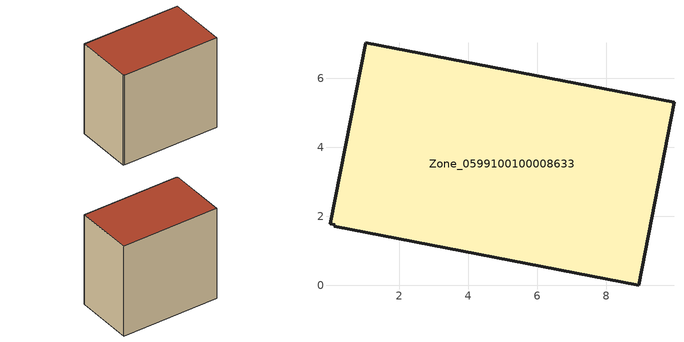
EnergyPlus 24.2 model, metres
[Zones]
Zone_0599100100008633
 floor ground (C_G): 0.01,1.78 1.03,7.03 9.97,5.3 8.95,0 0.12,1.71 0.13,1.76 z0
 wall outside (C_F): 8.95,0 9.97,5.3 1.03,7.03 0.01,1.78 0.13,1.76 0.12,1.71 8.95,0 z0:8.76
 roof outside (C_R): 1.03,7.03 0.01,1.78 0.13,1.76 0.12,1.71 8.95,0 9.97,5.3 z8.76
[BUILDING]
Pand.0599100100008633: North Axis=0; Terrain=City; Loads Convergence Tolerance Value=0.04; Temperature Convergence Tolerance Value=0.4; Solar Distribution=FullExterior; Maximum Number of Warmup Days=25; Minimum Number of Warmup Days=1
[Site:Location]
Rotterdam.The.Hague.AP_ZH_NLD Design_Conditions: Latitude=51.96; Longitude=4.45; Time Zone=1; Elevation=-4.5
[SITE:GROUNDTEMPERATURE:BUILDINGSURFACE]
18, 18, 18, 18, 18, 18, 18, 18, 18, 18, 18, 18
[MATERIAL] Thermal Absorptance=0.9; Solar Absorptance=0.7; Visible Absorptance=0.7
Name | Roughness | Thickness | Conductivity | Density | Specific Heat
G.TI.2015-2018 | MediumSmooth | 0.15 | 0.0428571 | 540 | 1210
F.TI.2015-2018 | Rough | 0.3 | 0.0666667 | 1920 | 840
R.TI.2015-2018 | MediumRough | 0.2 | 0.0333333 | 1500 | 1000
[CONSTRUCTION]
C_G: G.TI.2015-2018
C_F: F.TI.2015-2018
C_R: R.TI.2015-2018
[ZONE]
Zone_0599100100008633: Type=1; Multiplier=1; Ceiling Height=Autocalculate; Volume=Autocalculate; Floor Area=autocalculate; Part of Total Floor Area=Yes
[ZONEINFILTRATION:DESIGNFLOWRATE]
Infil_Zone_0599100100008633: Zone or ZoneList or Space or SpaceList=Zone_0599100100008633; Schedule=AlwaysOn; Design Flow Rate Calculation Method=Flow/Area; Flow Rate per Floor Area=0.0015; Constant Term Coefficient=1; Temperature Term Coefficient=0; Velocity Term Coefficient=0; Velocity Squared Term Coefficient=0
[HVACTEMPLATE:ZONE:IDEALLOADSAIRSYSTEM]
Zone_0599100100008633: Maximum Heating Supply Air Temperature=50; Minimum Cooling Supply Air Temperature=13; Maximum Heating Supply Air Humidity Ratio=0.0156; Minimum Cooling Supply Air Humidity Ratio=0.0077; Heating Limit=NoLimit; Cooling Limit=NoLimit; Dehumidification Control Type=ConstantSensibleHeatRatio; Cooling Sensible Heat Ratio=0.7; Dehumidification Setpoint=60; Humidification Control Type=None; Humidification Setpoint=30; Outdoor Air Method=None; Outdoor Air Flow Rate per Person=0.00944; Outdoor Air Flow Rate per Zone Floor Area=0; Outdoor Air Flow Rate per Zone=0; Demand Controlled Ventilation Type=None; Outdoor Air Economizer Type=NoEconomizer; Heat Recovery Type=None; Sensible Heat Recovery Effectiveness=0.7; Latent Heat Recovery Effectiveness=0.65
[ZONECONTROL:THERMOSTAT]
ThermostatControl_Zone_0599100100008633: Zone or ZoneList=Zone_0599100100008633; Control Type Schedule=DualSetpointControlType; Control 1=Thermostat_Zone_0599100100008633; Temperature Difference Between Cutout And Setpoint=0
[THERMOSTATSETPOINT:DUALSETPOINT]
Thermostat_Zone_0599100100008633: Heating Setpoint Temperature Schedule=HeatingSetpoint_Zone_0599100100008633; Cooling Setpoint Temperature Schedule=CoolingSetpoint_Zone_0599100100008633
[SCHEDULE:COMPACT]
HeatingSetpoint_Zone_0599100100008633: Through: 12/31, For: AllDays, Until: 24:00, 21
CoolingSetpoint_Zone_0599100100008633: Through: 12/31, For: AllDays, Until: 24:00, 24
DualSetpointControlType: Through: 12/31, For: AllDays, Until: 24:00, 4
AlwaysOn: Through: 12/31, For: AllDays, Until: 24:00, 1
